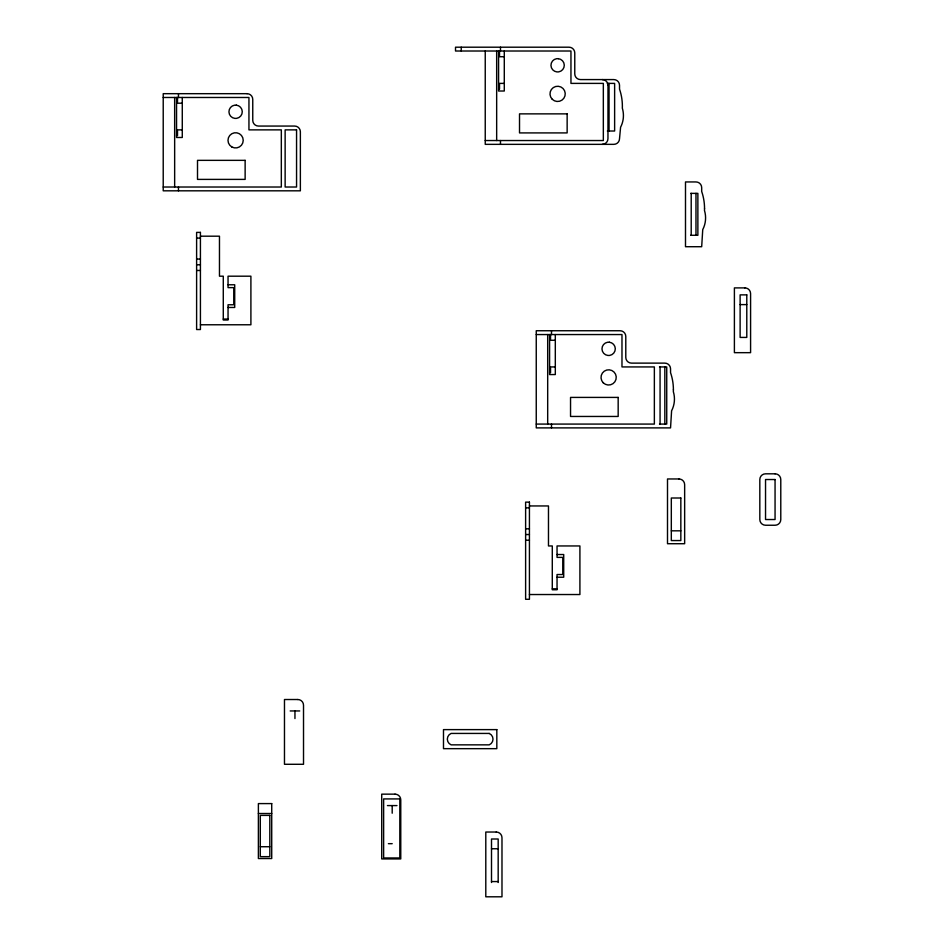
<?xml version="1.0" encoding="UTF-8"?>
<svg xmlns="http://www.w3.org/2000/svg" width="944" height="944" viewBox="0 0 944 944"><rect width="100%" height="100%" fill="white"/><g stroke="black" fill="none" stroke-linecap="round" stroke-linejoin="round"><path stroke-width="1.42" d="M602.248 144.349A5.711 5.711 0 0 0 607.96 138.638L607.995 83.391M504.285 56.723L499.518 56.723L499.518 51.011M504.285 83.391L499.518 83.391L499.518 89.102L498.574 89.102M607.358 83.391L614.627 83.391L614.627 131.015L607.358 131.015M163.218 97.48L248.945 97.48L248.945 129.871L281.324 129.871L281.324 187.018L163.218 187.018M182.275 103.203L177.507 103.203L177.507 97.48M182.275 129.871L177.507 129.871L177.507 135.582L176.552 135.582M485.24 140.538L603.334 140.538L603.334 83.391L570.955 83.391L570.955 51.011L455.515 51.011L455.515 47.2L569.043 47.2A5.711 5.711 0 0 1 574.766 52.911L574.766 73.868A5.711 5.711 0 0 0 580.477 79.579L613.812 79.579A5.711 5.711 0 0 1 619.524 85.302L619.524 89.102A52.864 52.864 0 0 1 622.379 106.247L622.332 108.159A25.547 25.547 0 0 1 623.335 117.681L623.323 117.87A25.5 25.5 0 0 1 620.586 127.239L619.524 138.638A5.711 5.711 0 0 1 613.812 144.349L485.24 144.349L485.24 51.011M690.63 193.378L697.876 193.378L697.876 235.28L690.63 235.28M200.423 236.189L219.468 236.189L219.468 276.191L223.28 276.191L223.28 320.004L228.047 320.004L228.047 304.77L233.758 304.77L233.758 287.625L228.047 287.625L228.047 276.191L250.903 276.191L250.903 324.771L200.423 324.771M196.612 238.1L200.423 238.1M196.612 259.057L200.423 259.057M196.612 264.768L200.423 264.768M196.612 270.48L200.423 270.48M228.047 284.769L234.714 284.769L234.714 307.461L228.047 307.461M740.12 304.605L746.787 304.605M223.28 319.06L228.047 319.06M536.251 334.554L621.978 334.554L621.978 366.933L654.357 366.933L654.357 424.08L536.251 424.08M555.308 340.265L550.541 340.265L550.541 334.554M555.308 366.933L550.541 366.933L550.541 372.644L549.585 372.644M659.49 366.933L666.735 366.933L666.735 424.08L659.49 424.08M529.431 505.949L548.476 505.949L548.476 545.951L552.287 545.951L552.287 589.764L557.043 589.764L557.043 574.53L562.766 574.53L562.766 557.385L557.043 557.385L557.043 545.951L579.911 545.951L579.911 594.531L529.431 594.531M525.619 507.86L529.431 507.86M525.619 528.805L529.431 528.805M671.314 530.823L680.836 530.823M525.619 534.528L529.431 534.528M525.619 540.239L529.431 540.239M557.043 554.529L563.71 554.529L563.71 577.221L557.043 577.221M552.287 588.808L557.043 588.808M290.186 710.95L299.72 710.95M387.429 805.586L396.964 805.586M258.385 813.516L271.719 813.516M388.385 843.676L392.197 843.676M260.296 846.733L269.819 846.733M491.505 848.75L498.172 848.75M491.505 881.566L498.172 881.566M695.976 193.378L695.976 235.28M691.209 193.378L691.209 235.28M664.836 366.933L664.836 424.08M660.068 366.933L660.068 424.08M609.045 83.391L609.045 131.015M555.308 334.554L555.308 374.556L549.585 374.556L549.585 334.554M551.497 330.742L551.497 334.554M551.497 424.08L551.497 427.892M547.685 334.554L547.685 424.08M504.285 51.011L504.285 91.013L498.574 91.013L498.574 51.011M500.473 47.2L500.473 51.011M500.473 140.538L500.473 144.349M498.172 882.498L498.172 839.004L491.505 839.004L491.505 882.498M496.662 51.011L496.662 140.538M461.238 47.2L461.238 51.011M392.197 805.586L392.197 813.209M294.953 710.95L294.953 718.561M182.275 97.48L182.275 137.482L176.552 137.482L176.552 97.48M178.463 93.68L178.463 97.48M178.463 187.018L178.463 190.818M174.652 97.48L174.652 187.018M602.248 79.579A5.711 5.711 0 0 1 607.96 85.302M673.402 389.789L673.355 391.701A25.547 25.547 0 0 1 671.597 410.805L670.547 427.892L536.251 427.892L536.251 330.742L620.066 330.742A5.711 5.711 0 0 1 625.789 336.453L625.789 357.41A5.711 5.711 0 0 0 631.501 363.121L664.836 363.121A5.711 5.711 0 0 1 670.547 368.844L670.547 372.644A52.864 52.864 0 0 1 673.402 389.789M704.543 208.612L704.495 210.512A25.547 25.547 0 0 1 702.737 229.628L701.687 246.714L685.497 246.714L685.497 181.944L695.976 181.944A5.711 5.711 0 0 1 701.687 187.655L701.687 191.467A52.864 52.864 0 0 1 704.543 208.612M558.329 58.67L556.594 58.705A6.667 6.667 0 0 0 556.901 71.921L558.647 71.886A6.667 6.667 0 0 0 558.329 58.67M236.319 105.138L234.584 105.185A6.667 6.667 0 0 0 234.891 118.401L236.637 118.354A6.667 6.667 0 0 0 236.319 105.138M609.352 342.212L607.617 342.247A6.667 6.667 0 0 0 607.924 355.463L609.659 355.428A6.667 6.667 0 0 0 609.352 342.212M247.033 93.68L163.218 93.68L163.218 190.818L300.369 190.818L300.369 131.771A5.711 5.711 0 0 0 294.658 126.059L258.467 126.059A5.711 5.711 0 0 1 252.756 120.348L252.756 99.391A5.711 5.711 0 0 0 247.033 93.68M567.143 113.87L519.519 113.87L519.519 132.915L567.143 132.915L567.143 113.87M296.558 129.871L285.135 129.871L285.135 187.018L296.558 187.018L296.558 129.871M245.133 160.35L197.508 160.35L197.508 179.395L245.133 179.395L245.133 160.35M200.423 232.389L196.612 232.389L196.612 329.527L200.423 329.527L200.423 232.389M744.875 287.896L734.397 287.896L734.397 352.667L750.586 352.667L750.586 293.608A5.711 5.711 0 0 0 744.875 287.896M746.787 294.87L740.12 294.87L740.12 337.421L746.787 337.421L746.787 294.87M618.167 397.412L570.542 397.412L570.542 416.457L618.167 416.457L618.167 397.412M775.059 473.817L765.537 473.817A5.711 5.711 0 0 0 759.826 479.528L759.826 519.53A5.711 5.711 0 0 0 765.537 525.242L775.059 525.242A5.711 5.711 0 0 0 780.782 519.53L780.782 479.528A5.711 5.711 0 0 0 775.059 473.817M678.937 478.962L667.502 478.962L667.502 543.72L684.648 543.72L684.648 484.673A5.711 5.711 0 0 0 678.937 478.962M775.059 479.528L765.537 479.528L765.537 519.53L775.059 519.53L775.059 479.528M680.836 498.007L671.314 498.007L671.314 540.558L680.836 540.558L680.836 498.007M529.431 502.137L525.619 502.137L525.619 599.287L529.431 599.287L529.431 502.137M297.808 699.516L284.474 699.516L284.474 764.286L303.52 764.286L303.52 705.239A5.711 5.711 0 0 0 297.808 699.516M496.827 729.618L443.491 729.618L443.491 748.663L496.827 748.663L496.827 729.618M489.216 733.429L451.114 733.429A6.195 6.195 0 0 0 451.114 744.851L489.216 744.851A6.195 6.195 0 0 0 489.216 733.429M395.052 794.152L381.718 794.152L381.718 858.922L400.763 858.922L400.763 799.875A5.711 5.711 0 0 0 395.052 794.152M399.819 798.919L383.63 798.919L383.63 857.966L399.819 857.966L399.819 798.919M271.719 803.592L258.385 803.592L258.385 858.533L271.719 858.533L271.719 803.592M269.819 815.392L260.296 815.392L260.296 856.656L269.819 856.656L269.819 815.392M496.273 832.03L485.794 832.03L485.794 896.8L501.984 896.8L501.984 837.753A5.711 5.711 0 0 0 496.273 832.03M231.799 146.945A7.623 7.623 0 0 0 243.222 140.349A7.623 7.623 0 0 0 231.799 133.741A7.623 7.623 0 0 0 231.799 146.945M603.251 382.804A7.623 7.623 0 0 0 615.995 379.382A7.623 7.623 0 0 0 606.673 370.048A7.623 7.623 0 0 0 603.251 382.804M552.228 99.262A7.623 7.623 0 0 0 564.984 95.84A7.623 7.623 0 0 0 555.65 86.506A7.623 7.623 0 0 0 552.228 99.262"/></g></svg>
